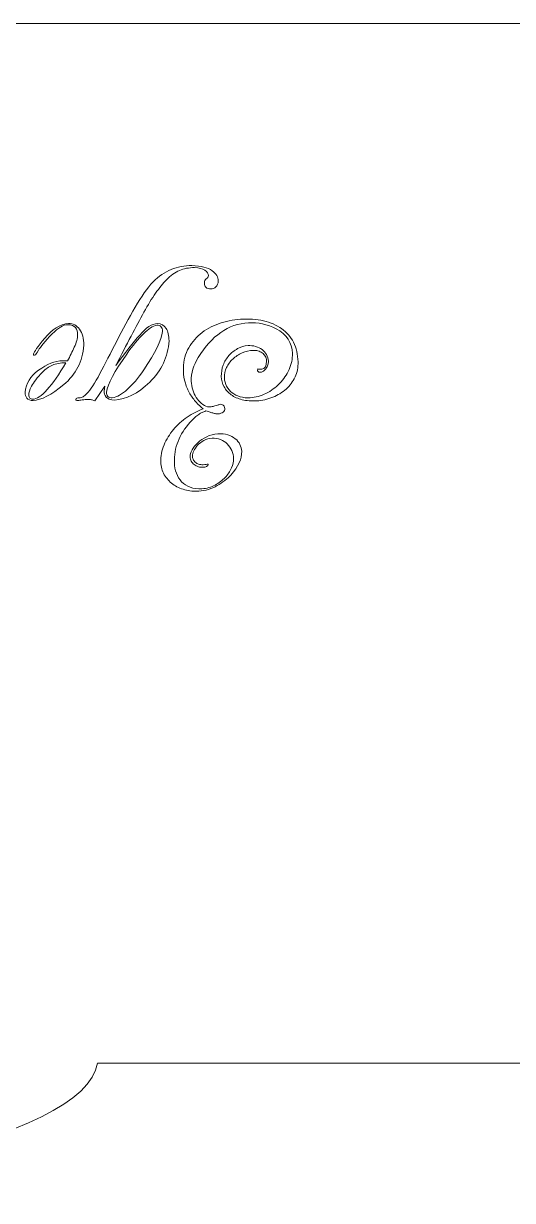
# Model space of a CAD drawing. Header units: centimetres. Extents: x -34.6 to 30.5, y -3.3 to 7.
# Drawn here: x 23.772 to 25.322, y 0.22 to 3.956 of the extents above; entities that cross this region are included whole.
import ezdxf

# ---------------------------------------------------------------- set-up
doc = ezdxf.new("R2010")
doc.units = ezdxf.units.CM
doc.header["$MEASUREMENT"] = 0
doc.layers.add('layer 1', color=7, linetype='Continuous')

msp = doc.modelspace()

# ---------------------------------------------------------------- linework, layer by layer
at = {"layer": 'layer 1', "color": 250, "lineweight": 9}
msp.add_open_spline([(24.0065, 0.65608), (23.96511, 0.41389), (23.08635, 0.22041), (22.00818, 0.22041), (22.00818, 0.22041), (20.93001, 0.22041), (20.05125, 0.41389), (20.00986, 0.65608), (20.00986, 0.65608), (20.00986, 0.65608), (18.40318, 0.65608), (18.40318, 0.65608), (18.40318, 0.65608), (17.54991, 0.65608), (16.85818, 1.39481), (16.85818, 2.30608), (16.85818, 2.30608), (16.85818, 3.21735), (17.54991, 3.95608), (18.40318, 3.95608), (18.40318, 3.95608), (18.40318, 3.95608), (25.61318, 3.95608), (25.61318, 3.95608), (25.61318, 3.95608), (26.46645, 3.95608), (27.15818, 3.21735), (27.15818, 2.30608), (27.15818, 2.30608), (27.15818, 1.39481), (26.46645, 0.65608), (25.61318, 0.65608), (25.61318, 0.65608), (25.61318, 0.65608), (24.0065, 0.65608), (24.0065, 0.65608)], degree=3, knots=[0, 0, 0, 0, 0.1, 0.1, 0.1, 0.1, 0.2, 0.2, 0.2, 0.2, 0.3, 0.3, 0.3, 0.3, 0.4, 0.4, 0.4, 0.4, 0.5, 0.5, 0.5, 0.5, 0.6, 0.6, 0.6, 0.6, 0.7, 0.7, 0.7, 0.7, 0.8, 0.8, 0.8, 0.8, 1, 1, 1, 1], dxfattribs=at)
at = {"layer": 'layer 1', "color": 242, "lineweight": 9}
for points, knots in [([(24.02955, 2.80507), (24.02955, 2.80507), (23.99789, 2.75876), (23.99789, 2.75876), (23.99789, 2.75876), (23.99551, 2.75936), (23.99277, 2.76019), (23.98944, 2.76126), (23.98944, 2.76126), (23.98622, 2.76222), (23.98241, 2.76281), (23.97801, 2.76305), (23.97801, 2.76305), (23.97051, 2.76281), (23.96373, 2.76222), (23.95753, 2.76126), (23.95753, 2.76126), (23.95135, 2.76031), (23.94682, 2.75972), (23.94373, 2.75948), (23.94373, 2.75948), (23.9417, 2.75948), (23.94004, 2.75972), (23.93885, 2.76019), (23.93885, 2.76019), (23.93778, 2.76067), (23.93718, 2.76162), (23.93718, 2.76305), (23.93718, 2.76305), (23.93718, 2.76543), (23.93813, 2.76674), (23.94016, 2.76722), (23.94016, 2.76722), (23.94206, 2.76769), (23.94444, 2.76793), (23.9473, 2.76793), (23.9473, 2.76793), (23.95242, 2.76793), (23.9567, 2.769), (23.96039, 2.77126), (23.96039, 2.77126), (23.96396, 2.7734), (23.96801, 2.77686), (23.97241, 2.7815), (23.97241, 2.7815), (23.98372, 2.7934), (23.99753, 2.81459), (24.01372, 2.84518), (24.01372, 2.84518), (24.02991, 2.87577), (24.04764, 2.90994), (24.06693, 2.94767), (24.06693, 2.94767), (24.08621, 2.98529), (24.10573, 3.02123), (24.12549, 3.05563), (24.12549, 3.05563), (24.14525, 3.08992), (24.16418, 3.11682), (24.18227, 3.13634), (24.18227, 3.13634), (24.20001, 3.15384), (24.21905, 3.16669), (24.23965, 3.17514), (24.23965, 3.17514), (24.26024, 3.18348), (24.28214, 3.18776), (24.30547, 3.188), (24.30547, 3.188), (24.33475, 3.18705), (24.35594, 3.18157), (24.36927, 3.17157), (24.36927, 3.17157), (24.38249, 3.1617), (24.38915, 3.15086), (24.38915, 3.1392), (24.38915, 3.1392), (24.38867, 3.1311), (24.38618, 3.1248), (24.38177, 3.12027), (24.38177, 3.12027), (24.37737, 3.11575), (24.37189, 3.1136), (24.36546, 3.11384), (24.36546, 3.11384), (24.35892, 3.1136), (24.3538, 3.11503), (24.35011, 3.11837), (24.35011, 3.11837), (24.3463, 3.12158), (24.34463, 3.12622), (24.34487, 3.13229), (24.34487, 3.13229), (24.34511, 3.13872), (24.34713, 3.14325), (24.35094, 3.14586), (24.35094, 3.14586), (24.35475, 3.14836), (24.35701, 3.15193), (24.35773, 3.15634), (24.35773, 3.15634), (24.35749, 3.16205), (24.35368, 3.16765), (24.34642, 3.17288), (24.34642, 3.17288), (24.33904, 3.17812), (24.32809, 3.18086), (24.31345, 3.18134), (24.31345, 3.18134), (24.29559, 3.18134), (24.27964, 3.17836), (24.26583, 3.17229), (24.26583, 3.17229), (24.25202, 3.16634), (24.23822, 3.15658), (24.22453, 3.14301), (24.22453, 3.14301), (24.21358, 3.13146), (24.20215, 3.11705), (24.19013, 3.10004), (24.19013, 3.10004), (24.17822, 3.08301), (24.16596, 3.06301), (24.15335, 3.04016), (24.15335, 3.04016), (24.14085, 3.01719), (24.12716, 2.99171), (24.1124, 2.96362), (24.1124, 2.96362), (24.09764, 2.93553), (24.08145, 2.90446), (24.06371, 2.87066), (24.06371, 2.87066), (24.09443, 2.91149), (24.11978, 2.94374), (24.13977, 2.96743), (24.13977, 2.96743), (24.15977, 2.991), (24.1787, 3.00314), (24.19667, 3.00385), (24.19667, 3.00385), (24.20798, 3.00338), (24.21691, 2.99826), (24.22334, 2.9885), (24.22334, 2.9885), (24.22965, 2.97874), (24.23286, 2.96553), (24.23286, 2.9491), (24.23286, 2.9491), (24.22989, 2.89792), (24.20941, 2.85423), (24.17156, 2.81781), (24.17156, 2.81781), (24.13359, 2.7815), (24.09657, 2.76257), (24.06026, 2.76091), (24.06026, 2.76091), (24.04681, 2.76138), (24.03776, 2.7646), (24.03324, 2.77067), (24.03324, 2.77067), (24.02872, 2.77674), (24.02669, 2.78293), (24.02717, 2.78948), (24.02717, 2.78948), (24.02717, 2.78948), (24.02955, 2.80507), (24.02955, 2.80507)], [0, 0, 0, 0, 0.0232558, 0.0232558, 0.0232558, 0.0232558, 0.0465116, 0.0465116, 0.0465116, 0.0465116, 0.0697674, 0.0697674, 0.0697674, 0.0697674, 0.0930233, 0.0930233, 0.0930233, 0.0930233, 0.1162791, 0.1162791, 0.1162791, 0.1162791, 0.1395349, 0.1395349, 0.1395349, 0.1395349, 0.1627907, 0.1627907, 0.1627907, 0.1627907, 0.1860465, 0.1860465, 0.1860465, 0.1860465, 0.2093023, 0.2093023, 0.2093023, 0.2093023, 0.2325581, 0.2325581, 0.2325581, 0.2325581, 0.255814, 0.255814, 0.255814, 0.255814, 0.2790698, 0.2790698, 0.2790698, 0.2790698, 0.3023256, 0.3023256, 0.3023256, 0.3023256, 0.3255814, 0.3255814, 0.3255814, 0.3255814, 0.3488372, 0.3488372, 0.3488372, 0.3488372, 0.372093, 0.372093, 0.372093, 0.372093, 0.3953488, 0.3953488, 0.3953488, 0.3953488, 0.4186047, 0.4186047, 0.4186047, 0.4186047, 0.4418605, 0.4418605, 0.4418605, 0.4418605, 0.4651163, 0.4651163, 0.4651163, 0.4651163, 0.4883721, 0.4883721, 0.4883721, 0.4883721, 0.5116279, 0.5116279, 0.5116279, 0.5116279, 0.5348837, 0.5348837, 0.5348837, 0.5348837, 0.5581395, 0.5581395, 0.5581395, 0.5581395, 0.5813953, 0.5813953, 0.5813953, 0.5813953, 0.6046512, 0.6046512, 0.6046512, 0.6046512, 0.627907, 0.627907, 0.627907, 0.627907, 0.6511628, 0.6511628, 0.6511628, 0.6511628, 0.6744186, 0.6744186, 0.6744186, 0.6744186, 0.6976744, 0.6976744, 0.6976744, 0.6976744, 0.7209302, 0.7209302, 0.7209302, 0.7209302, 0.744186, 0.744186, 0.744186, 0.744186, 0.7674419, 0.7674419, 0.7674419, 0.7674419, 0.7906977, 0.7906977, 0.7906977, 0.7906977, 0.8139535, 0.8139535, 0.8139535, 0.8139535, 0.8372093, 0.8372093, 0.8372093, 0.8372093, 0.8604651, 0.8604651, 0.8604651, 0.8604651, 0.8837209, 0.8837209, 0.8837209, 0.8837209, 0.9069767, 0.9069767, 0.9069767, 0.9069767, 0.9302326, 0.9302326, 0.9302326, 0.9302326, 0.9534884, 0.9534884, 0.9534884, 0.9534884, 1, 1, 1, 1]), ([(23.91445, 3.00445), (23.92861, 3.00398), (23.94016, 2.99778), (23.9492, 2.98576), (23.9492, 2.98576), (23.95813, 2.97386), (23.96277, 2.95684), (23.96301, 2.93482), (23.96301, 2.93482), (23.95908, 2.88387), (23.93766, 2.84221), (23.89873, 2.80983), (23.89873, 2.80983), (23.85993, 2.77745), (23.82767, 2.76067), (23.80208, 2.75948), (23.80208, 2.75948), (23.79255, 2.75972), (23.78589, 2.76222), (23.78208, 2.76698), (23.78208, 2.76698), (23.77827, 2.77174), (23.77649, 2.77793), (23.77672, 2.78567), (23.77672, 2.78567), (23.77875, 2.81328), (23.79291, 2.83673), (23.81922, 2.85578), (23.81922, 2.85578), (23.84553, 2.87482), (23.87088, 2.88482), (23.89528, 2.88578), (23.89528, 2.88578), (23.89528, 2.88578), (23.91087, 2.88578), (23.91087, 2.88578), (23.91087, 2.88578), (23.91885, 2.90018), (23.92599, 2.91446), (23.93254, 2.92863), (23.93254, 2.92863), (23.93908, 2.94279), (23.94254, 2.95648), (23.94301, 2.96945), (23.94301, 2.96945), (23.94301, 2.97755), (23.94063, 2.98469), (23.93599, 2.99076), (23.93599, 2.99076), (23.93135, 2.99683), (23.92397, 2.99993), (23.91373, 3.00017), (23.91373, 3.00017), (23.90492, 3.00017), (23.89635, 2.99767), (23.88826, 2.99267), (23.88826, 2.99267), (23.88016, 2.98767), (23.87159, 2.98064), (23.86278, 2.9716), (23.86278, 2.9716), (23.8391, 2.94696), (23.82446, 2.92934), (23.81898, 2.91887), (23.81898, 2.91887), (23.81362, 2.90839), (23.80946, 2.90327), (23.8066, 2.90351), (23.8066, 2.90351), (23.80505, 2.90351), (23.80398, 2.90375), (23.80351, 2.90423), (23.80351, 2.90423), (23.80303, 2.9047), (23.80279, 2.90577), (23.80279, 2.90744), (23.80279, 2.90744), (23.80422, 2.91315), (23.81636, 2.92994), (23.8391, 2.95767), (23.8391, 2.95767), (23.86183, 2.98529), (23.88695, 3.00088), (23.91445, 3.00445)], [0, 0, 0, 0, 0.0454545, 0.0454545, 0.0454545, 0.0454545, 0.0909091, 0.0909091, 0.0909091, 0.0909091, 0.1363636, 0.1363636, 0.1363636, 0.1363636, 0.1818182, 0.1818182, 0.1818182, 0.1818182, 0.2272727, 0.2272727, 0.2272727, 0.2272727, 0.2727273, 0.2727273, 0.2727273, 0.2727273, 0.3181818, 0.3181818, 0.3181818, 0.3181818, 0.3636364, 0.3636364, 0.3636364, 0.3636364, 0.4090909, 0.4090909, 0.4090909, 0.4090909, 0.4545455, 0.4545455, 0.4545455, 0.4545455, 0.5, 0.5, 0.5, 0.5, 0.5454545, 0.5454545, 0.5454545, 0.5454545, 0.5909091, 0.5909091, 0.5909091, 0.5909091, 0.6363636, 0.6363636, 0.6363636, 0.6363636, 0.6818182, 0.6818182, 0.6818182, 0.6818182, 0.7272727, 0.7272727, 0.7272727, 0.7272727, 0.7727273, 0.7727273, 0.7727273, 0.7727273, 0.8181818, 0.8181818, 0.8181818, 0.8181818, 0.8636364, 0.8636364, 0.8636364, 0.8636364, 0.9090909, 0.9090909, 0.9090909, 0.9090909, 1, 1, 1, 1]), ([(24.053, 2.76757), (24.08311, 2.77364), (24.11645, 2.80352), (24.15287, 2.85721), (24.15287, 2.85721), (24.18918, 2.91089), (24.20905, 2.95148), (24.21227, 2.97898), (24.21227, 2.97898), (24.21203, 2.98612), (24.21036, 2.99136), (24.20703, 2.99445), (24.20703, 2.99445), (24.20382, 2.99755), (24.19965, 2.99909), (24.19453, 2.99909), (24.19453, 2.99909), (24.16942, 2.99267), (24.1374, 2.96184), (24.09859, 2.90696), (24.09859, 2.90696), (24.05979, 2.85197), (24.03836, 2.81174), (24.03443, 2.78638), (24.03443, 2.78638), (24.03443, 2.78043), (24.0361, 2.77579), (24.03931, 2.77245), (24.03931, 2.77245), (24.04264, 2.76924), (24.04717, 2.76757), (24.053, 2.76757)], [0, 0, 0, 0, 0.1111111, 0.1111111, 0.1111111, 0.1111111, 0.2222222, 0.2222222, 0.2222222, 0.2222222, 0.3333333, 0.3333333, 0.3333333, 0.3333333, 0.4444444, 0.4444444, 0.4444444, 0.4444444, 0.5555556, 0.5555556, 0.5555556, 0.5555556, 0.6666667, 0.6666667, 0.6666667, 0.6666667, 0.7777778, 0.7777778, 0.7777778, 0.7777778, 1, 1, 1, 1]), ([(24.35523, 2.73924), (24.3588, 2.73924), (24.36249, 2.73948), (24.36642, 2.73996), (24.36642, 2.73996), (24.37046, 2.74031), (24.37439, 2.74115), (24.37832, 2.74234), (24.37832, 2.74234), (24.38082, 2.74305), (24.38356, 2.74388), (24.38653, 2.74484), (24.38653, 2.74484), (24.38939, 2.74567), (24.39249, 2.74674), (24.3957, 2.74793), (24.3957, 2.74793), (24.40296, 2.74722), (24.40736, 2.74377), (24.40903, 2.73746), (24.40903, 2.73746), (24.41058, 2.7321), (24.40998, 2.72793), (24.40713, 2.72496), (24.40713, 2.72496), (24.40415, 2.72186), (24.39951, 2.71949), (24.39296, 2.71758), (24.39296, 2.71758), (24.3901, 2.71686), (24.38725, 2.71675), (24.38403, 2.7171), (24.38403, 2.7171), (24.38094, 2.71746), (24.37761, 2.71805), (24.37415, 2.71913), (24.37415, 2.71913), (24.37058, 2.7202), (24.36689, 2.72139), (24.36297, 2.72282), (24.36297, 2.72282), (24.35904, 2.72425), (24.35463, 2.72532), (24.34975, 2.72627), (24.34975, 2.72627), (24.34535, 2.72472), (24.3413, 2.72306), (24.33785, 2.72163), (24.33785, 2.72163), (24.3344, 2.72008), (24.33071, 2.71805), (24.32702, 2.71544), (24.32702, 2.71544), (24.32333, 2.71294), (24.31928, 2.70972), (24.315, 2.70567), (24.315, 2.70567), (24.31071, 2.70175), (24.30571, 2.69663), (24.29988, 2.69044), (24.29988, 2.69044), (24.28262, 2.67151), (24.26976, 2.6514), (24.26131, 2.62973), (24.26131, 2.62973), (24.25298, 2.60807), (24.24905, 2.58557), (24.24976, 2.56212), (24.24976, 2.56212), (24.25, 2.55022), (24.25203, 2.53915), (24.25607, 2.52879), (24.25607, 2.52879), (24.26, 2.51843), (24.26559, 2.50939), (24.27286, 2.50177), (24.27286, 2.50177), (24.28024, 2.49403), (24.28928, 2.4882), (24.3, 2.48415), (24.3, 2.48415), (24.31083, 2.48011), (24.32321, 2.47856), (24.33702, 2.47939), (24.33702, 2.47939), (24.35237, 2.48034), (24.3663, 2.48415), (24.3788, 2.49094), (24.3788, 2.49094), (24.3913, 2.49772), (24.40201, 2.5057), (24.41082, 2.51522), (24.41082, 2.51522), (24.41963, 2.52463), (24.42629, 2.53474), (24.43093, 2.54546), (24.43093, 2.54546), (24.43558, 2.55629), (24.43784, 2.56629), (24.4376, 2.57533), (24.4376, 2.57533), (24.43736, 2.58414), (24.43546, 2.59259), (24.43201, 2.60057), (24.43201, 2.60057), (24.42855, 2.60866), (24.42367, 2.61557), (24.41748, 2.62152), (24.41748, 2.62152), (24.41129, 2.62747), (24.40415, 2.63211), (24.39606, 2.63544), (24.39606, 2.63544), (24.38784, 2.6389), (24.37892, 2.64021), (24.36915, 2.63949), (24.36915, 2.63949), (24.35951, 2.63902), (24.35094, 2.63675), (24.34321, 2.63247), (24.34321, 2.63247), (24.33559, 2.6283), (24.32892, 2.6233), (24.32344, 2.61747), (24.32344, 2.61747), (24.31797, 2.61176), (24.31392, 2.60569), (24.31107, 2.59962), (24.31107, 2.59962), (24.30833, 2.59343), (24.3069, 2.58795), (24.3069, 2.58331), (24.3069, 2.58331), (24.3069, 2.57986), (24.30773, 2.57641), (24.30928, 2.57283), (24.30928, 2.57283), (24.31095, 2.56938), (24.31321, 2.56629), (24.31618, 2.56367), (24.31618, 2.56367), (24.31904, 2.56093), (24.32261, 2.55891), (24.32678, 2.5576), (24.32678, 2.5576), (24.33095, 2.55617), (24.33559, 2.55557), (24.34071, 2.55581), (24.34071, 2.55581), (24.34463, 2.55581), (24.34797, 2.55617), (24.35047, 2.55688), (24.35047, 2.55688), (24.35309, 2.5576), (24.35487, 2.55784), (24.35606, 2.55784), (24.35606, 2.55784), (24.35677, 2.55784), (24.35713, 2.55748), (24.35713, 2.55653), (24.35713, 2.55653), (24.35713, 2.55391), (24.35535, 2.55188), (24.3519, 2.55022), (24.3519, 2.55022), (24.34844, 2.54855), (24.34499, 2.54772), (24.34178, 2.54748), (24.34178, 2.54748), (24.33618, 2.54724), (24.33095, 2.54784), (24.32594, 2.5495), (24.32594, 2.5495), (24.32095, 2.55117), (24.31642, 2.55343), (24.3125, 2.55653), (24.3125, 2.55653), (24.30857, 2.5595), (24.30547, 2.56307), (24.30333, 2.56736), (24.30333, 2.56736), (24.30118, 2.57152), (24.3, 2.57593), (24.29976, 2.58057), (24.29976, 2.58057), (24.29976, 2.58736), (24.3019, 2.59474), (24.30619, 2.60271), (24.30619, 2.60271), (24.31047, 2.61069), (24.31654, 2.61843), (24.3244, 2.62569), (24.3244, 2.62569), (24.33214, 2.63307), (24.34142, 2.63938), (24.35225, 2.64449), (24.35225, 2.64449), (24.36308, 2.64973), (24.37499, 2.65283), (24.38796, 2.65378), (24.38796, 2.65378), (24.39963, 2.65449), (24.40998, 2.65342), (24.41915, 2.65044), (24.41915, 2.65044), (24.42843, 2.64759), (24.43617, 2.64354), (24.44272, 2.6383), (24.44272, 2.6383), (24.44926, 2.63307), (24.45426, 2.62687), (24.45772, 2.61997), (24.45772, 2.61997), (24.46117, 2.61295), (24.46307, 2.60581), (24.46331, 2.59831), (24.46331, 2.59831), (24.4645, 2.57414), (24.45283, 2.54903), (24.42843, 2.52296), (24.42843, 2.52296), (24.42332, 2.51701), (24.41713, 2.51106), (24.40963, 2.50522), (24.40963, 2.50522), (24.40224, 2.49939), (24.39415, 2.49415), (24.38546, 2.48939), (24.38546, 2.48939), (24.37677, 2.48463), (24.36749, 2.48058), (24.35761, 2.47749), (24.35761, 2.47749), (24.34773, 2.47439), (24.33761, 2.47249), (24.32749, 2.47177), (24.32749, 2.47177), (24.31214, 2.47082), (24.29726, 2.47237), (24.28297, 2.4763), (24.28297, 2.4763), (24.26869, 2.48023), (24.25607, 2.48618), (24.24488, 2.49427), (24.24488, 2.49427), (24.23369, 2.50225), (24.22477, 2.51225), (24.21786, 2.52403), (24.21786, 2.52403), (24.21108, 2.53593), (24.20739, 2.54915), (24.20691, 2.56379), (24.20691, 2.56379), (24.2062, 2.58259), (24.20953, 2.60093), (24.21703, 2.61854), (24.21703, 2.61854), (24.22441, 2.63616), (24.23441, 2.65247), (24.24691, 2.66735), (24.24691, 2.66735), (24.25941, 2.68223), (24.27393, 2.69532), (24.29024, 2.70675), (24.29024, 2.70675), (24.30654, 2.71817), (24.32357, 2.72686), (24.34118, 2.73293), (24.34118, 2.73293), (24.3338, 2.73865), (24.32642, 2.74567), (24.31904, 2.75377), (24.31904, 2.75377), (24.31166, 2.76198), (24.30512, 2.77103), (24.29916, 2.78114), (24.29916, 2.78114), (24.29321, 2.79126), (24.28833, 2.80233), (24.28464, 2.81447), (24.28464, 2.81447), (24.28095, 2.82649), (24.27881, 2.83947), (24.27833, 2.85316), (24.27833, 2.85316), (24.27762, 2.87804), (24.28214, 2.9003), (24.2919, 2.91994), (24.2919, 2.91994), (24.30166, 2.93958), (24.31487, 2.95636), (24.33166, 2.97029), (24.33166, 2.97029), (24.34844, 2.98421), (24.36785, 2.99517), (24.38999, 3.00314), (24.38999, 3.00314), (24.41225, 3.01124), (24.43534, 3.01588), (24.45926, 3.01731), (24.45926, 3.01731), (24.48593, 3.01897), (24.51045, 3.01731), (24.53259, 3.01231), (24.53259, 3.01231), (24.55473, 3.00731), (24.57389, 2.99909), (24.58996, 2.98767), (24.58996, 2.98767), (24.60591, 2.97636), (24.61853, 2.96184), (24.62758, 2.94422), (24.62758, 2.94422), (24.63662, 2.92648), (24.64139, 2.90601), (24.64186, 2.88244), (24.64186, 2.88244), (24.64257, 2.86506), (24.63948, 2.84899), (24.63258, 2.83423), (24.63258, 2.83423), (24.62567, 2.81947), (24.61627, 2.80662), (24.60425, 2.79579), (24.60425, 2.79579), (24.59222, 2.78507), (24.57818, 2.77638), (24.56199, 2.76983), (24.56199, 2.76983), (24.5458, 2.76329), (24.52866, 2.75948), (24.51045, 2.75829), (24.51045, 2.75829), (24.49378, 2.75746), (24.47855, 2.75865), (24.46498, 2.76198), (24.46498, 2.76198), (24.45141, 2.76531), (24.43974, 2.77055), (24.42998, 2.77757), (24.42998, 2.77757), (24.42022, 2.78448), (24.4126, 2.79293), (24.40725, 2.80293), (24.40725, 2.80293), (24.40189, 2.81293), (24.39903, 2.82399), (24.39856, 2.83614), (24.39856, 2.83614), (24.39832, 2.8484), (24.40034, 2.8603), (24.40463, 2.87173), (24.40463, 2.87173), (24.40891, 2.88304), (24.41498, 2.89327), (24.42284, 2.9022), (24.42284, 2.9022), (24.43057, 2.91113), (24.43974, 2.91851), (24.45022, 2.9241), (24.45022, 2.9241), (24.46057, 2.92981), (24.47164, 2.93303), (24.48331, 2.93375), (24.48331, 2.93375), (24.49164, 2.93422), (24.49974, 2.93339), (24.50735, 2.93113), (24.50735, 2.93113), (24.51497, 2.92886), (24.52188, 2.92565), (24.52771, 2.92124), (24.52771, 2.92124), (24.53366, 2.91672), (24.53842, 2.91136), (24.54211, 2.90518), (24.54211, 2.90518), (24.54568, 2.89887), (24.54759, 2.89185), (24.54782, 2.88423), (24.54782, 2.88423), (24.54806, 2.88054), (24.54747, 2.87661), (24.54604, 2.87256), (24.54604, 2.87256), (24.54461, 2.86851), (24.54282, 2.8647), (24.54068, 2.86125), (24.54068, 2.86125), (24.53842, 2.85768), (24.5358, 2.85482), (24.53283, 2.85268), (24.53283, 2.85268), (24.52973, 2.85042), (24.52676, 2.84923), (24.52378, 2.84899), (24.52378, 2.84899), (24.51961, 2.84852), (24.51592, 2.85006), (24.51295, 2.85351), (24.51295, 2.85351), (24.51318, 2.85518), (24.51331, 2.85649), (24.51342, 2.85732), (24.51342, 2.85732), (24.51354, 2.85828), (24.51426, 2.85911), (24.51533, 2.85982), (24.51533, 2.85982), (24.51533, 2.85982), (24.51473, 2.85947), (24.51473, 2.85947), (24.51473, 2.85947), (24.5158, 2.85875), (24.51985, 2.85852), (24.52687, 2.85875), (24.52687, 2.85875), (24.53735, 2.85947), (24.54235, 2.86839), (24.54187, 2.88565), (24.54187, 2.88565), (24.54187, 2.89125), (24.54056, 2.89613), (24.53806, 2.9003), (24.53806, 2.9003), (24.53557, 2.90446), (24.53223, 2.90791), (24.5283, 2.91077), (24.5283, 2.91077), (24.52437, 2.91351), (24.51997, 2.91565), (24.51497, 2.91696), (24.51497, 2.91696), (24.50997, 2.91839), (24.50497, 2.91898), (24.49985, 2.91875), (24.49985, 2.91875), (24.48759, 2.91803), (24.47593, 2.9153), (24.46486, 2.91041), (24.46486, 2.91041), (24.45379, 2.90553), (24.44391, 2.89911), (24.43534, 2.89125), (24.43534, 2.89125), (24.42677, 2.88327), (24.4201, 2.87435), (24.41522, 2.86423), (24.41522, 2.86423), (24.41034, 2.85411), (24.40808, 2.84316), (24.40832, 2.83161), (24.40832, 2.83161), (24.40879, 2.82162), (24.41117, 2.81257), (24.41546, 2.80459), (24.41546, 2.80459), (24.41974, 2.7965), (24.42558, 2.78971), (24.43284, 2.78412), (24.43284, 2.78412), (24.44022, 2.77864), (24.44879, 2.77436), (24.45867, 2.7715), (24.45867, 2.7715), (24.46855, 2.76853), (24.47914, 2.76746), (24.49057, 2.76817), (24.49057, 2.76817), (24.50747, 2.76924), (24.52414, 2.774), (24.54033, 2.7821), (24.54033, 2.7821), (24.55663, 2.79019), (24.57103, 2.80078), (24.58354, 2.81364), (24.58354, 2.81364), (24.59615, 2.82649), (24.60615, 2.84126), (24.61353, 2.85768), (24.61353, 2.85768), (24.62103, 2.87423), (24.62448, 2.89125), (24.62401, 2.90863), (24.62401, 2.90863), (24.62305, 2.94303), (24.60591, 2.96934), (24.57234, 2.98743), (24.57234, 2.98743), (24.54425, 3.00159), (24.51497, 3.0079), (24.48474, 3.00624), (24.48474, 3.00624), (24.42082, 3.00231), (24.36761, 2.96553), (24.32535, 2.89577), (24.32535, 2.89577), (24.30999, 2.87137), (24.30262, 2.84649), (24.30333, 2.82114), (24.30333, 2.82114), (24.30381, 2.81138), (24.30535, 2.80209), (24.30809, 2.7934), (24.30809, 2.7934), (24.31071, 2.78472), (24.3144, 2.77674), (24.31904, 2.76948), (24.31904, 2.76948), (24.32368, 2.76234), (24.32904, 2.75615), (24.33523, 2.75091), (24.33523, 2.75091), (24.34142, 2.74567), (24.34809, 2.74174), (24.35523, 2.73924)], [0, 0, 0, 0, 0.0076923, 0.0076923, 0.0076923, 0.0076923, 0.0153846, 0.0153846, 0.0153846, 0.0153846, 0.0230769, 0.0230769, 0.0230769, 0.0230769, 0.0307692, 0.0307692, 0.0307692, 0.0307692, 0.0384615, 0.0384615, 0.0384615, 0.0384615, 0.0461538, 0.0461538, 0.0461538, 0.0461538, 0.0538462, 0.0538462, 0.0538462, 0.0538462, 0.0615385, 0.0615385, 0.0615385, 0.0615385, 0.0692308, 0.0692308, 0.0692308, 0.0692308, 0.0769231, 0.0769231, 0.0769231, 0.0769231, 0.0846154, 0.0846154, 0.0846154, 0.0846154, 0.0923077, 0.0923077, 0.0923077, 0.0923077, 0.1, 0.1, 0.1, 0.1, 0.1076923, 0.1076923, 0.1076923, 0.1076923, 0.1153846, 0.1153846, 0.1153846, 0.1153846, 0.1230769, 0.1230769, 0.1230769, 0.1230769, 0.1307692, 0.1307692, 0.1307692, 0.1307692, 0.1384615, 0.1384615, 0.1384615, 0.1384615, 0.1461538, 0.1461538, 0.1461538, 0.1461538, 0.1538462, 0.1538462, 0.1538462, 0.1538462, 0.1615385, 0.1615385, 0.1615385, 0.1615385, 0.1692308, 0.1692308, 0.1692308, 0.1692308, 0.1769231, 0.1769231, 0.1769231, 0.1769231, 0.1846154, 0.1846154, 0.1846154, 0.1846154, 0.1923077, 0.1923077, 0.1923077, 0.1923077, 0.2, 0.2, 0.2, 0.2, 0.2076923, 0.2076923, 0.2076923, 0.2076923, 0.2153846, 0.2153846, 0.2153846, 0.2153846, 0.2230769, 0.2230769, 0.2230769, 0.2230769, 0.2307692, 0.2307692, 0.2307692, 0.2307692, 0.2384615, 0.2384615, 0.2384615, 0.2384615, 0.2461538, 0.2461538, 0.2461538, 0.2461538, 0.2538462, 0.2538462, 0.2538462, 0.2538462, 0.2615385, 0.2615385, 0.2615385, 0.2615385, 0.2692308, 0.2692308, 0.2692308, 0.2692308, 0.2769231, 0.2769231, 0.2769231, 0.2769231, 0.2846154, 0.2846154, 0.2846154, 0.2846154, 0.2923077, 0.2923077, 0.2923077, 0.2923077, 0.3, 0.3, 0.3, 0.3, 0.3076923, 0.3076923, 0.3076923, 0.3076923, 0.3153846, 0.3153846, 0.3153846, 0.3153846, 0.3230769, 0.3230769, 0.3230769, 0.3230769, 0.3307692, 0.3307692, 0.3307692, 0.3307692, 0.3384615, 0.3384615, 0.3384615, 0.3384615, 0.3461538, 0.3461538, 0.3461538, 0.3461538, 0.3538462, 0.3538462, 0.3538462, 0.3538462, 0.3615385, 0.3615385, 0.3615385, 0.3615385, 0.3692308, 0.3692308, 0.3692308, 0.3692308, 0.3769231, 0.3769231, 0.3769231, 0.3769231, 0.3846154, 0.3846154, 0.3846154, 0.3846154, 0.3923077, 0.3923077, 0.3923077, 0.3923077, 0.4, 0.4, 0.4, 0.4, 0.4076923, 0.4076923, 0.4076923, 0.4076923, 0.4153846, 0.4153846, 0.4153846, 0.4153846, 0.4230769, 0.4230769, 0.4230769, 0.4230769, 0.4307692, 0.4307692, 0.4307692, 0.4307692, 0.4384615, 0.4384615, 0.4384615, 0.4384615, 0.4461538, 0.4461538, 0.4461538, 0.4461538, 0.4538462, 0.4538462, 0.4538462, 0.4538462, 0.4615385, 0.4615385, 0.4615385, 0.4615385, 0.4692308, 0.4692308, 0.4692308, 0.4692308, 0.4769231, 0.4769231, 0.4769231, 0.4769231, 0.4846154, 0.4846154, 0.4846154, 0.4846154, 0.4923077, 0.4923077, 0.4923077, 0.4923077, 0.5, 0.5, 0.5, 0.5, 0.5076923, 0.5076923, 0.5076923, 0.5076923, 0.5153846, 0.5153846, 0.5153846, 0.5153846, 0.5230769, 0.5230769, 0.5230769, 0.5230769, 0.5307692, 0.5307692, 0.5307692, 0.5307692, 0.5384615, 0.5384615, 0.5384615, 0.5384615, 0.5461538, 0.5461538, 0.5461538, 0.5461538, 0.5538462, 0.5538462, 0.5538462, 0.5538462, 0.5615385, 0.5615385, 0.5615385, 0.5615385, 0.5692308, 0.5692308, 0.5692308, 0.5692308, 0.5769231, 0.5769231, 0.5769231, 0.5769231, 0.5846154, 0.5846154, 0.5846154, 0.5846154, 0.5923077, 0.5923077, 0.5923077, 0.5923077, 0.6, 0.6, 0.6, 0.6, 0.6076923, 0.6076923, 0.6076923, 0.6076923, 0.6153846, 0.6153846, 0.6153846, 0.6153846, 0.6230769, 0.6230769, 0.6230769, 0.6230769, 0.6307692, 0.6307692, 0.6307692, 0.6307692, 0.6384615, 0.6384615, 0.6384615, 0.6384615, 0.6461538, 0.6461538, 0.6461538, 0.6461538, 0.6538462, 0.6538462, 0.6538462, 0.6538462, 0.6615385, 0.6615385, 0.6615385, 0.6615385, 0.6692308, 0.6692308, 0.6692308, 0.6692308, 0.6769231, 0.6769231, 0.6769231, 0.6769231, 0.6846154, 0.6846154, 0.6846154, 0.6846154, 0.6923077, 0.6923077, 0.6923077, 0.6923077, 0.7, 0.7, 0.7, 0.7, 0.7076923, 0.7076923, 0.7076923, 0.7076923, 0.7153846, 0.7153846, 0.7153846, 0.7153846, 0.7230769, 0.7230769, 0.7230769, 0.7230769, 0.7307692, 0.7307692, 0.7307692, 0.7307692, 0.7384615, 0.7384615, 0.7384615, 0.7384615, 0.7461538, 0.7461538, 0.7461538, 0.7461538, 0.7538462, 0.7538462, 0.7538462, 0.7538462, 0.7615385, 0.7615385, 0.7615385, 0.7615385, 0.7692308, 0.7692308, 0.7692308, 0.7692308, 0.7769231, 0.7769231, 0.7769231, 0.7769231, 0.7846154, 0.7846154, 0.7846154, 0.7846154, 0.7923077, 0.7923077, 0.7923077, 0.7923077, 0.8, 0.8, 0.8, 0.8, 0.8076923, 0.8076923, 0.8076923, 0.8076923, 0.8153846, 0.8153846, 0.8153846, 0.8153846, 0.8230769, 0.8230769, 0.8230769, 0.8230769, 0.8307692, 0.8307692, 0.8307692, 0.8307692, 0.8384615, 0.8384615, 0.8384615, 0.8384615, 0.8461538, 0.8461538, 0.8461538, 0.8461538, 0.8538462, 0.8538462, 0.8538462, 0.8538462, 0.8615385, 0.8615385, 0.8615385, 0.8615385, 0.8692308, 0.8692308, 0.8692308, 0.8692308, 0.8769231, 0.8769231, 0.8769231, 0.8769231, 0.8846154, 0.8846154, 0.8846154, 0.8846154, 0.8923077, 0.8923077, 0.8923077, 0.8923077, 0.9, 0.9, 0.9, 0.9, 0.9076923, 0.9076923, 0.9076923, 0.9076923, 0.9153846, 0.9153846, 0.9153846, 0.9153846, 0.9230769, 0.9230769, 0.9230769, 0.9230769, 0.9307692, 0.9307692, 0.9307692, 0.9307692, 0.9384615, 0.9384615, 0.9384615, 0.9384615, 0.9461538, 0.9461538, 0.9461538, 0.9461538, 0.9538462, 0.9538462, 0.9538462, 0.9538462, 0.9615385, 0.9615385, 0.9615385, 0.9615385, 0.9692308, 0.9692308, 0.9692308, 0.9692308, 0.9769231, 0.9769231, 0.9769231, 0.9769231, 0.9846154, 0.9846154, 0.9846154, 0.9846154, 1, 1, 1, 1]), ([(23.90575, 2.87935), (23.88814, 2.87935), (23.87385, 2.87685), (23.8629, 2.87196), (23.8629, 2.87196), (23.85195, 2.86709), (23.84148, 2.85947), (23.83148, 2.84923), (23.83148, 2.84923), (23.81493, 2.83221), (23.80351, 2.81745), (23.7972, 2.80507), (23.7972, 2.80507), (23.79077, 2.79269), (23.78767, 2.78376), (23.78791, 2.77817), (23.78791, 2.77817), (23.78791, 2.77281), (23.78922, 2.769), (23.79172, 2.76686), (23.79172, 2.76686), (23.79434, 2.76483), (23.79732, 2.76376), (23.80077, 2.76376), (23.80077, 2.76376), (23.81315, 2.764), (23.82826, 2.77412), (23.84636, 2.79412), (23.84636, 2.79412), (23.86433, 2.814), (23.88421, 2.84245), (23.90575, 2.87935)], [0, 0, 0, 0, 0.1111111, 0.1111111, 0.1111111, 0.1111111, 0.2222222, 0.2222222, 0.2222222, 0.2222222, 0.3333333, 0.3333333, 0.3333333, 0.3333333, 0.4444444, 0.4444444, 0.4444444, 0.4444444, 0.5555556, 0.5555556, 0.5555556, 0.5555556, 0.6666667, 0.6666667, 0.6666667, 0.6666667, 0.7777778, 0.7777778, 0.7777778, 0.7777778, 1, 1, 1, 1])]:
    msp.add_open_spline(points, degree=3, knots=knots, dxfattribs=at)

doc.saveas('drawing.dxf')
